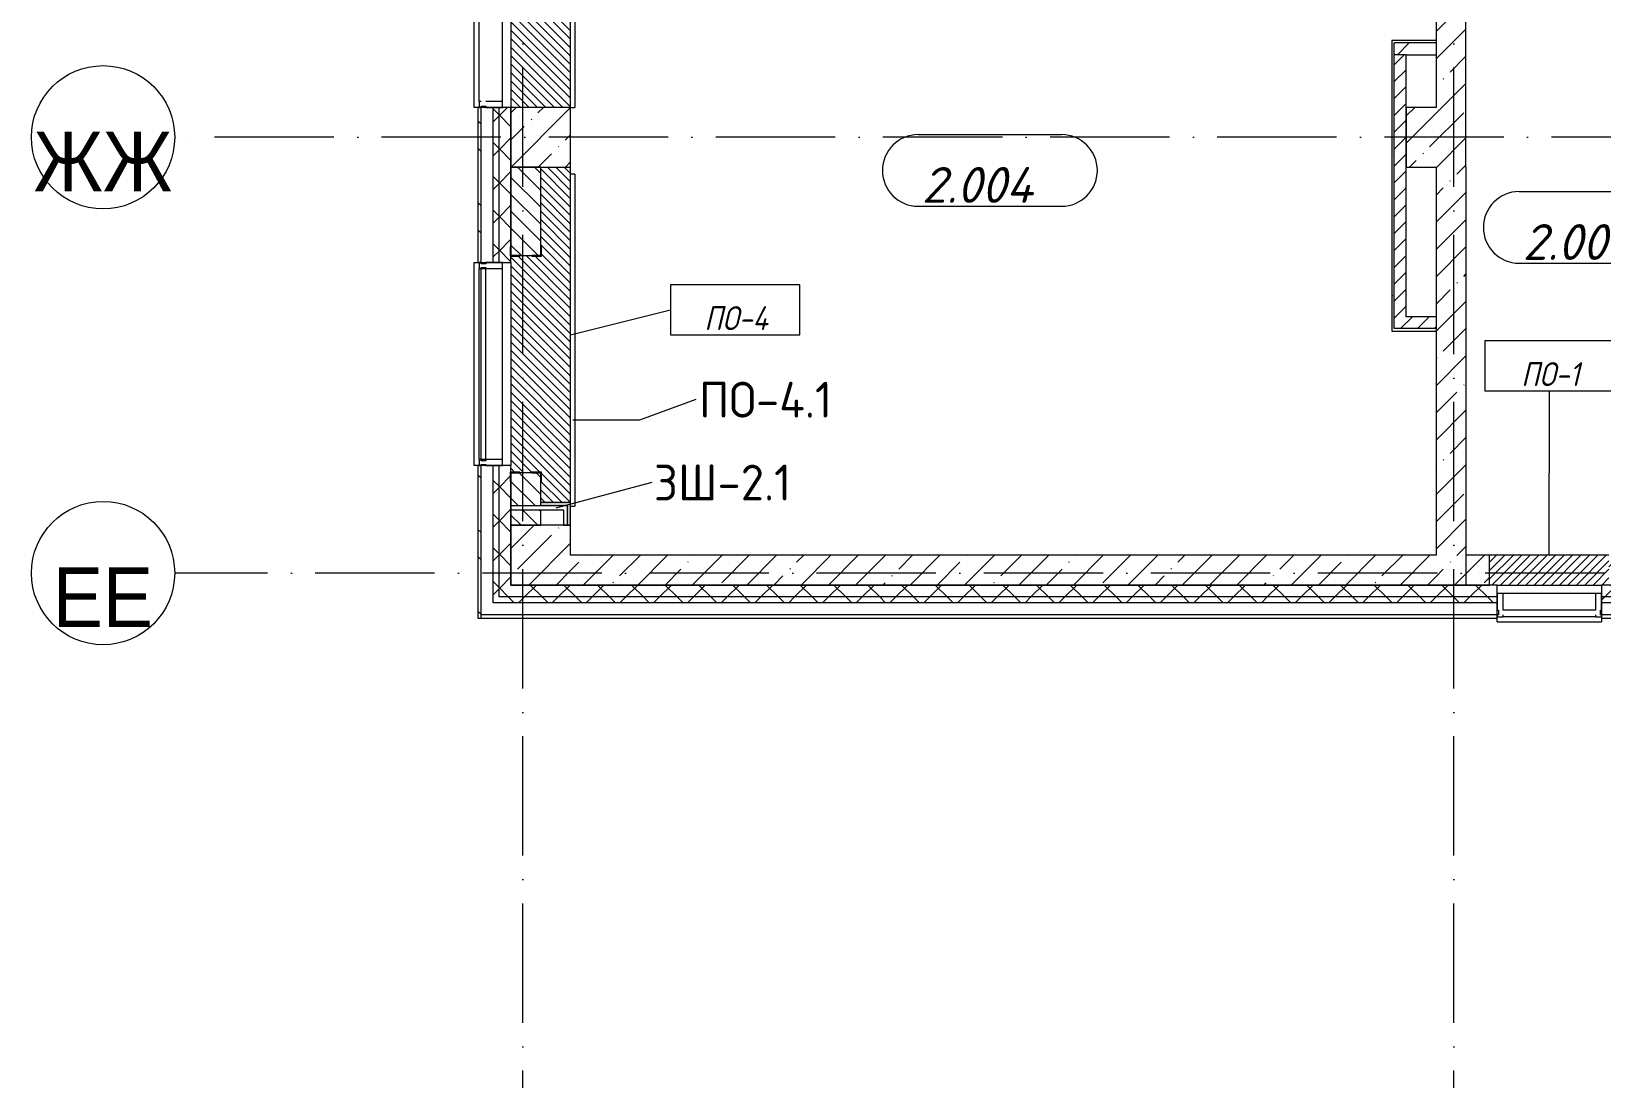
# Model space of a CAD drawing. Header units: millimetres. Extents: x -6467 to 106027, y -7090 to 195095.
# Drawn here: x -6467 to 6687, y 51047 to 59818 of the extents above; entities that cross this region are included whole.
import ezdxf

# ---------------------------------------------------------------- set-up
doc = ezdxf.new("R2010")
doc.units = ezdxf.units.MM
doc.linetypes.add('50_200_ШТРИХ_1Т_ш5_п1_п1_', pattern=[1400, 1000, -200, 0, -200])
for name, color, linetype, lineweight, true_color in [('A-AREA-IDEN-1', 7, 'Continuous', 9, 0xaaaaaa), ('A-FLOR-PATT-1', 7, 'Continuous', 5, 0xd61c12), ('A-FLOR-PATT-4', 7, 'Continuous', 5, 0x0e5ada), ('A-GENM-1', 7, 'Continuous', 9, 0xaaaaaa), ('A-GENM-2', 7, 'Continuous', 20, 0xaaaaaa), ('A-WALL-1', 7, 'Continuous', 5, 0x77b143), ('A-WALL-3', 7, 'Continuous', 5, 0x787878), ('I-WALL-1', 7, 'Continuous', 5, 0x787878), ('Оси-1', 7, 'Continuous', 20, 0xaaaaaa), ('Оси-2', 7, 'Continuous', 9, 0xaaaaaa), ('Оси-3', 7, '50_200_ШТРИХ_1Т_ш5_п1_п1_', 9, 0xaaaaaa)]:
    doc.layers.add(name, color=color, linetype=linetype, lineweight=lineweight, true_color=true_color)
for name, color, linetype, lineweight in [('A-FLOR', 7, 'Continuous', 9), ('A-FLOR-IDEN', 7, 'Continuous', 9), ('A-GLAZ', 7, 'Continuous', 5), ('A-GLAZ-CWMG', 7, 'Continuous', 9), ('A-GLAZ-CWMG-1', 7, 'Continuous', 20), ('A-WALL', 7, 'Continuous', 5), ('A-WALL-FNSH-1', 7, 'Continuous', 5), ('A-WALL-IDEN', 7, 'Continuous', 9), ('I-WALL', 7, 'Continuous', 5), ('S-COLS', 7, 'Continuous', 9), ('S-COLS-1', 7, 'Continuous', 5)]:
    doc.layers.add(name, color=color, linetype=linetype, lineweight=lineweight)
doc.styles.add('Arial', font='arial.ttf', dxfattribs={"width": 0.9, "height": 500})
doc.styles.add('GOST Common', font='', dxfattribs={"height": 300})
doc.styles.add('GOST Common_I', font='', dxfattribs={"width": 0.9, "height": 200})
doc.styles.add('ISOCPEUR_I', font='isocpeui.ttf', dxfattribs={"height": 300})
doc.styles.get('GOST Common').set_extended_font_data('GOST Common')
doc.styles.get('GOST Common_I').set_extended_font_data('GOST Common', italic=True)
pattern_1 = [(45, (0, 0), (-228.0985, 228.0985), []), (45, (228.1, 0), (-228.0985, 228.0985), [403.225, -80.645, 6.706, -73.939])]
pattern_2 = [(45, (0, 0), (-141.42136, 141.42136), []), (135, (0, 0), (-141.42136, -141.42136), [])]
pattern_3 = [(0, (0, 0), (406.4, 101.6), [6.706, -298.094, 6.706, -298.094, -1625.6]), (0, (0, 0), (406.4, 101.6), [-609.6, 6.706, -602.894, 6.706, -298.094, -711.2]), (0, (0, 0), (406.4, 101.6), [-1524, 6.706, -196.494, 6.706, -501.294]), (120, (152.4, 50.8), (-291.18818, 301.15272), [6.706, -298.094, 6.706, -298.094, -1625.6]), (120, (152.4, 50.8), (-291.18818, 301.15272), [-609.6, 6.706, -602.894, 6.706, -298.094, -711.2]), (120, (152.4, 50.8), (-291.18818, 301.15272), [-1524, 6.706, -196.494, 6.706, -501.294]), (240, (203.2, 254), (-115.21182, -402.75272), [6.706, -298.094, 6.706, -298.094, -1625.6]), (240, (203.2, 254), (-115.21182, -402.75272), [-609.6, 6.706, -602.894, 6.706, -298.094, -711.2]), (240, (203.2, 254), (-115.21182, -402.75272), [-1524, 6.706, -196.494, 6.706, -501.294])]
pattern_4 = [(45, (0, 0), (-70.71068, 70.71068), [])]

# ---------------------------------------------------------------- blocks, each defined once
blk = doc.blocks.new('Прямоугольный импост - Импост структурный с накладкой - 180мм-22437121-АИ_План этажа Радиаторы_2')
at = {"layer": 'A-GLAZ-CWMG-1'}
for p, q in [((-50, 0), (-50, 17)), ((-50, 17), (0, 17)), ((0, 0), (-10, 0)), ((-10, 0), (-10, -40)), ((0, 17), (0, 0)), ((-50, -180), (-50, -40)), ((-10, -40), (0, -40)), ((0, -40), (0, -180)), ((0, -180), (-50, -180))]:
    blk.add_line(p, q, dxfattribs=at)
blk = doc.blocks.new('Прямоугольный импост - Импост структурный с накладкой - 180мм-V232-АИ_План этажа Радиаторы_2')
at = {"layer": 'A-GLAZ-CWMG'}
for p, q in [((6637, 55111), (5862, 55111)), ((6637, 54914), (5862, 54914))]:
    blk.add_line(p, q, dxfattribs=at)
blk = doc.blocks.new('Прямоугольный импост - Импост структурный с накладкой - 180мм-22437100-АИ_План этажа Радиаторы_2')
at = {"layer": 'A-GLAZ-CWMG-1'}
for p, q in [((-25, 0), (-25, 17)), ((-25, 17), (25, 17)), ((25, 0), (15, 0)), ((15, 0), (15, -40)), ((25, 17), (25, 0)), ((-25, -180), (-25, -40)), ((15, -40), (25, -40)), ((25, -40), (25, -180)), ((25, -180), (-25, -180))]:
    blk.add_line(p, q, dxfattribs=at)
blk = doc.blocks.new('Прямоугольный импост - Импост структурный с накладкой - 180мм-22437098-АИ_План этажа Радиаторы_2')
at = {"layer": 'A-GLAZ-CWMG-1'}
for p, q in [((-50, 0), (-50, 17)), ((-50, 17), (0, 17)), ((-40, 0), (-50, 0)), ((-40, -40), (-40, 0)), ((0, 0), (-10, 0)), ((-10, 0), (-10, -40)), ((0, 17), (0, 0)), ((-50, -180), (-50, -40)), ((-50, -40), (-40, -40)), ((-10, -40), (0, -40)), ((0, -40), (0, -180)), ((0, -180), (-50, -180))]:
    blk.add_line(p, q, dxfattribs=at)
blk = doc.blocks.new('Прямоугольный импост - Импост структурный с накладкой - 180мм-22437099-АИ_План этажа Радиаторы_2')
at = {"layer": 'A-GLAZ-CWMG-1'}
for p, q in [((0, 17), (-50, 17)), ((-50, 17), (-50, 0)), ((-50, 0), (-40, 0)), ((-40, 0), (-40, -40)), ((-10, -40), (-10, 0)), ((-10, 0), (0, 0)), ((0, 0), (0, 17)), ((-40, -40), (-50, -40)), ((-50, -40), (-50, -180)), ((0, -40), (-10, -40)), ((0, -180), (0, -40)), ((-50, -180), (0, -180))]:
    blk.add_line(p, q, dxfattribs=at)
blk = doc.blocks.new('Прямоугольный импост - Импост структурный с накладкой - 180мм-V235-АИ_План этажа Радиаторы_2')
at = {"layer": 'A-GLAZ-CWMG'}
for p, q in [((-2717, 56231), (-2717, 57831)), ((-2700, 57831), (-2660, 57831)), ((-2700, 56231), (-2700, 57831)), ((-2660, 56231), (-2660, 57831)), ((-2520, 56231), (-2520, 57831)), ((-2660, 56231), (-2700, 56231))]:
    blk.add_line(p, q, dxfattribs=at)
blk = doc.blocks.new('Прямоугольный импост - Импост структурный с накладкой - 180мм-22437111-АИ_План этажа Радиаторы_2')
at = {"layer": 'A-GLAZ-CWMG-1'}
for p, q in [((-50, 0), (-50, 17)), ((-50, 17), (0, 17)), ((0, 0), (-10, 0)), ((-10, 0), (-10, -40)), ((0, 17), (0, 0)), ((-50, -180), (-50, -40)), ((-10, -40), (0, -40)), ((0, -40), (0, -180)), ((0, -180), (-50, -180))]:
    blk.add_line(p, q, dxfattribs=at)
blk = doc.blocks.new('Прямоугольный импост - Импост структурный с накладкой - 180мм-22437155-АИ_План этажа Радиаторы_2')
at = {"layer": 'A-GLAZ-CWMG-1'}
for p, q in [((0, 17), (-50, 17)), ((-50, 17), (-50, 0)), ((-10, -40), (-10, 0)), ((-10, 0), (0, 0)), ((0, 0), (0, 17)), ((-50, -40), (-50, -180)), ((0, -40), (-10, -40)), ((0, -180), (0, -40)), ((-50, -180), (0, -180))]:
    blk.add_line(p, q, dxfattribs=at)
blk = doc.blocks.new('Фахверк _газобетон торцы_241 - Фахверк _газобетон торцы_-25571372-АИ_План этажа Радиаторы_2')
at = {"layer": 'A-GENM-2'}
for p, q in [((89406, 11135), (89325, 11135)), ((89325, 11135), (89325, 11129)), ((89325, 11129), (89400, 11129)), ((89400, 11129), (89400, 11054)), ((89400, 11054), (89406, 11054)), ((89406, 11054), (89406, 11135)), ((89400, 10954), (89400, 10879)), ((89406, 10954), (89400, 10954)), ((89406, 10873), (89406, 10954)), ((89400, 10879), (89325, 10879)), ((89325, 10879), (89325, 10873)), ((89325, 10873), (89406, 10873))]:
    blk.add_line(p, q, dxfattribs=at)
blk = doc.blocks.new('Фахверк _газобетон торцы_242 - Фахверк _газобетон торцы_-25571392-АИ_План этажа Радиаторы_2')
at = {"layer": 'A-GENM-2'}
for p, q in [((89406, 156989), (89325, 156989)), ((89325, 156989), (89325, 156983)), ((89325, 156983), (89400, 156983)), ((89400, 156983), (89400, 156908)), ((89406, 156908), (89406, 156989)), ((89400, 156908), (89406, 156908)), ((89406, 156808), (89400, 156808)), ((89400, 156808), (89400, 156733)), ((89406, 156727), (89406, 156808)), ((89400, 156733), (89325, 156733)), ((89325, 156733), (89325, 156727)), ((89325, 156727), (89406, 156727))]:
    blk.add_line(p, q, dxfattribs=at)
blk = doc.blocks.new('Фахверк _газобетон торцы_305 - Фахверк _газобетон торцы_-25574323-АИ_План этажа Радиаторы_2')
at = {"layer": 'A-GENM-2'}
for p, q in [((89406, 156989), (89325, 156989)), ((89325, 156989), (89325, 156983)), ((89325, 156983), (89400, 156983)), ((89400, 156983), (89400, 156908)), ((89406, 156908), (89406, 156989)), ((89400, 156908), (89406, 156908)), ((89406, 156808), (89400, 156808)), ((89400, 156808), (89400, 156733)), ((89406, 156727), (89406, 156808)), ((89400, 156733), (89325, 156733)), ((89325, 156733), (89325, 156727)), ((89325, 156727), (89406, 156727))]:
    blk.add_line(p, q, dxfattribs=at)
blk = doc.blocks.new('Отлив_СКБ - Отлив витража-V395-АИ_План этажа Радиаторы_2')
at = {"layer": 'A-GLAZ'}
for p, q in [((0, 67), (0, 100)), ((1700, 100), (0, 100)), ((0, 2), (10, 2)), ((865, 2), (875, 2)), ((1650, 2), (1660, 2)), ((1690, 2), (1700, 2)), ((1700, 100), (1700, 67))]:
    blk.add_line(p, q, dxfattribs=at)
blk = doc.blocks.new('Отлив_СКБ - Отлив витража-V396-АИ_План этажа Радиаторы_2')
at = {"layer": 'A-GLAZ'}
for p, q in [((0, 67), (0, 100)), ((1700, 100), (0, 100)), ((0, 2), (10, 2)), ((40, 2), (50, 2)), ((1650, 2), (1660, 2)), ((1690, 2), (1700, 2)), ((1700, 100), (1700, 67))]:
    blk.add_line(p, q, dxfattribs=at)
blk = doc.blocks.new('Отлив_СКБ - Отлив витража-V408-АИ_План этажа Радиаторы_2')
at = {"layer": 'A-GLAZ'}
for p, q in [((0, 69), (0, 100)), ((875, 100), (0, 100)), ((875, 100), (875, 69)), ((825, 0), (50, 0))]:
    blk.add_line(p, q, dxfattribs=at)
blk = doc.blocks.new('Ось сетки - Круг_Ø6_00__ISO-2_5_0_9K_-17386508-АИ_План этажа Радиаторы_2')
at = {"layer": 'Оси-1'}
blk.add_circle((0, 0), 3, dxfattribs=at)
blk = doc.blocks.new('AAR_СКБ_Марка_помещения_1_5 ммп - Номер-27962133-АИ_План этажа Радиаторы_2')
at = {"layer": 'A-AREA-IDEN-1'}
for p, q in [((-2.987, 3), (3.013, 3)), ((-2.987, 0), (3.013, 0))]:
    blk.add_line(p, q, dxfattribs=at)
for centre, start, end in [((-2.987, 1.5), 90, 270), ((3.013, 1.5), 270, 90)]:
    blk.add_arc(centre, 1.5, start, end, dxfattribs=at)
blk = doc.blocks.new('AAR_СКБ_Марка_Перекрытия_1 мм - Марка пола-27961726-АИ_План этажа Радиаторы_2')
at = {"layer": 'A-FLOR-IDEN'}
for p, q in [((2.723, 2.101), (-2.69, 2.101)), ((-2.69, 2.101), (-2.69, 0)), ((2.723, 0), (2.723, 2.101)), ((-2.69, 0), (2.723, 0))]:
    blk.add_line(p, q, dxfattribs=at)

msp = doc.modelspace()

# ---------------------------------------------------------------- hatches: boundary and pattern name
at = {"layer": 'A-FLOR-PATT-1'}
h = msp.add_hatch(dxfattribs=at)
h.set_pattern_fill('FP_341', color=256, style=0, pattern_type=2)
h.set_pattern_definition([(315, (-2200, 60355.694), (35.3553, 35.3553), [])])
h.paths.add_polyline_path([(-2155, 59181), (-1950, 59181), (-1950, 61351), (-2200, 61351), (-2200, 61016), (-2194, 61016), (-2194, 60935), (-2275, 60935), (-2275, 60941), (-2375, 60941), (-2375, 60935), (-2450, 60935), (-2450, 59181), (-2200, 59181)])
h = msp.add_hatch(dxfattribs=at)
h.set_pattern_fill('FP_340', color=256, style=0, pattern_type=2)
h.set_pattern_definition([(315, (-2200, 57180.87), (35.3553, 35.3553), [])])
h.paths.add_polyline_path([(-1975, 55871), (-1950, 55871), (-1950, 58681), (-2200, 58681), (-2200, 58016), (-2194, 58016), (-2194, 57935), (-2275, 57935), (-2275, 57941), (-2375, 57941), (-2375, 57935), (-2450, 57935), (-2449, 56127), (-2375, 56127), (-2375, 56121), (-2275, 56121), (-2275, 56127), (-2194, 56127), (-2194, 56046), (-2200, 56046), (-2200, 55871), (-2010, 55871)])
at = {"layer": 'A-FLOR-PATT-4'}
h = msp.add_hatch(dxfattribs=at)
h.set_pattern_fill('FP_354', color=256, style=0, pattern_type=2)
h.set_pattern_definition([(225, (6247.25, 55306.04), (35.3553, -35.3553), [])])
h.paths.add_polyline_path([(6749, 55181), (6749, 55431), (5749, 55431), (5749, 55181), (6687, 55181)])
at = {"layer": 'A-WALL'}
h = msp.add_hatch(dxfattribs=at)
h.set_pattern_fill('FP_125', color=256, style=0, pattern_type=2)
h.set_pattern_definition(pattern_2)
h.paths.add_polyline_path([(-2600, 55031), (-2550, 55031), (-2550, 56181), (-2600, 56181), (-2600, 55298)])
h.paths.add_polyline_path([(-2570, 57881), (-2550, 57881), (-2550, 59181), (-2600, 59181), (-2600, 57881)])
h.paths.add_polyline_path([(-2600, 60881), (-2550, 60881), (-2550, 62181), (-2600, 62181), (-2600, 60930)])
h.paths.add_polyline_path([(-2550, 63881), (-2550, 65181), (-2600, 65181), (-2600, 63881), (-2570, 63881)])
h.paths.add_polyline_path([(-2570, 66881), (-2550, 66881), (-2550, 68081), (-2600, 68081), (-2600, 66881)])
h.paths.add_polyline_path([(-2600, 69781), (-2550, 69781), (-2550, 71091), (-2600, 71091), (-2600, 70081)])
h.paths.add_polyline_path([(-2570, 72791), (-2550, 72791), (-2550, 74081), (-2600, 74081), (-2600, 72791)])
h.paths.add_polyline_path([(-2600, 75781), (-2550, 75781), (-2550, 77081), (-2600, 77081), (-2600, 76416)])
h.paths.add_polyline_path([(-2570, 78781), (-2550, 78781), (-2550, 79981), (-2600, 79981), (-2600, 78781)])
h.paths.add_polyline_path([(-2600, 81681), (-2550, 81681), (-2550, 83081), (-2600, 83081), (-2600, 82048)])
h.paths.add_polyline_path([(-2570, 84781), (-2550, 84781), (-2550, 85831), (-2600, 85831), (-2600, 84781)])
h = msp.add_hatch(dxfattribs=at)
h.set_pattern_fill('FP_125', color=256, style=0, pattern_type=2)
h.set_pattern_definition(pattern_2)
h.paths.add_polyline_path([(-2450, 55081), (-2450, 56181), (-2550, 56181), (-2550, 55081)])
h.paths.add_polyline_path([(-2450, 57881), (-2450, 59181), (-2550, 59181), (-2550, 57881)])
h.paths.add_polyline_path([(-2450, 60881), (-2450, 62181), (-2550, 62181), (-2550, 60881)])
h.paths.add_polyline_path([(-2550, 63881), (-2450, 63881), (-2450, 65181), (-2550, 65181), (-2550, 64450)])
h.paths.add_polyline_path([(-2550, 66881), (-2450, 66881), (-2450, 68081), (-2550, 68081), (-2550, 67181)])
h.paths.add_polyline_path([(-2550, 69781), (-2450, 69781), (-2450, 71091), (-2550, 71091), (-2550, 70081)])
h.paths.add_polyline_path([(-2450, 72791), (-2450, 74081), (-2550, 74081), (-2550, 72791)])
h.paths.add_polyline_path([(-2450, 75781), (-2450, 77081), (-2550, 77081), (-2550, 75781)])
h.paths.add_polyline_path([(-2450, 78781), (-2450, 79981), (-2550, 79981), (-2550, 78781)])
h.paths.add_polyline_path([(-2550, 81681), (-2450, 81681), (-2450, 83081), (-2550, 83081), (-2550, 82048)])
h.paths.add_polyline_path([(-2450, 84781), (-2450, 85781), (-2550, 85781), (-2550, 84781)])
h = msp.add_hatch(dxfattribs=at)
h.set_pattern_fill('FP_1', color=256, style=0, pattern_type=2)
h.set_pattern_definition(pattern_1)
h.paths.add_polyline_path([(5300, 55181), (5550, 55181), (5550, 58681), (5300, 58681), (5300, 55431)])
h.paths.add_polyline_path([(5550, 59181), (5550, 61531), (5300, 61531), (5300, 59181)])
h = msp.add_hatch(dxfattribs=at)
h.set_pattern_fill('FP_1', color=256, style=0, pattern_type=2)
h.set_pattern_definition(pattern_1)
h.paths.add_polyline_path([(5300, 55181), (5300, 55431), (-1950, 55431), (-1950, 55181), (2828, 55181)])
h = msp.add_hatch(dxfattribs=at)
h.set_pattern_fill('FP_1', color=256, style=0, pattern_type=2)
h.set_pattern_definition(pattern_1)
h.paths.add_polyline_path([(5745, 55181), (5745, 55431), (5550, 55431), (5550, 55181)])
h = msp.add_hatch(dxfattribs=at)
h.set_pattern_fill('FP_1', color=256, style=0, pattern_type=2)
h.set_pattern_definition(pattern_1)
h.paths.add_polyline_path([(13050, 55181), (13050, 55431), (6749, 55431), (6749, 55181), (12794, 55181)])
h.paths.add_polyline_path([(5749, 55181), (5749, 55431), (5745, 55431), (5745, 55181)])
h = msp.add_hatch(dxfattribs=at)
h.set_pattern_fill('FP_125', color=256, style=0, pattern_type=2)
h.set_pattern_definition(pattern_2)
h.paths.add_polyline_path([(74400, 55081), (74400, 55181), (68087, 55181), (68087, 55081), (74350, 55081)])
h.paths.add_polyline_path([(65946, 55081), (66450, 55081), (66450, 55181), (64968, 55181), (64968, 55081), (65116, 55081)])
h.paths.add_polyline_path([(63968, 55081), (63968, 55181), (62760, 55181), (62760, 55081), (63870, 55081)])
h.paths.add_polyline_path([(66950, 55081), (67212, 55081), (67212, 55181), (66950, 55181), (66950, 55169)])
h.paths.add_polyline_path([(59760, 55081), (60940, 55081), (60940, 55181), (59760, 55181)])
h.paths.add_polyline_path([(57940, 55081), (57940, 55181), (56760, 55181), (56760, 55081), (57641, 55081)])
h.paths.add_polyline_path([(54735, 55081), (54940, 55081), (54940, 55181), (53760, 55181), (53760, 55081), (54319, 55081)])
h.paths.add_polyline_path([(51828, 55081), (51940, 55081), (51940, 55181), (50760, 55181), (50760, 55081), (50997, 55081)])
h.paths.add_polyline_path([(47760, 55081), (48940, 55081), (48940, 55181), (47760, 55181)])
h.paths.add_polyline_path([(45599, 55081), (45940, 55081), (45940, 55181), (44460, 55181), (44460, 55081), (45184, 55081)])
h.paths.add_polyline_path([(41862, 55081), (42640, 55081), (42640, 55181), (41460, 55181), (41460, 55081)])
h.paths.add_polyline_path([(39640, 55081), (39640, 55181), (38460, 55181), (38460, 55081), (39370, 55081)])
h.paths.add_polyline_path([(36640, 55081), (36640, 55181), (35460, 55181), (35460, 55081), (36464, 55081)])
h.paths.add_polyline_path([(32726, 55081), (33640, 55081), (33640, 55181), (32460, 55181), (32460, 55081)])
h.paths.add_polyline_path([(30640, 55081), (30640, 55181), (29460, 55181), (29460, 55081), (30235, 55081)])
h.paths.add_polyline_path([(26400, 55081), (27640, 55081), (27640, 55181), (26400, 55181)])
h.paths.add_polyline_path([(23591, 55081), (24700, 55081), (24700, 55181), (23400, 55181), (23400, 55081)])
h.paths.add_polyline_path([(21515, 55081), (21700, 55081), (21700, 55181), (20400, 55181), (20400, 55081), (21099, 55081)])
h.paths.add_polyline_path([(17400, 55081), (18700, 55081), (18700, 55181), (17400, 55181)])
h.paths.add_polyline_path([(16116, 55081), (16525, 55081), (16525, 55181), (6687, 55181), (6687, 55081), (14455, 55081)])
h.paths.add_polyline_path([(5812, 55081), (5812, 55181), (-2450, 55181), (-2450, 55081), (2828, 55081)])
h = msp.add_hatch(dxfattribs=at)
h.set_pattern_fill('FP_125', color=256, style=0, pattern_type=2)
h.set_pattern_definition(pattern_2)
h.paths.add_polyline_path([(74350, 55031), (74350, 55081), (68087, 55081), (68087, 55031), (74251, 55031)])
h.paths.add_polyline_path([(67212, 55031), (67212, 55081), (66950, 55081), (66950, 55031)])
h.paths.add_polyline_path([(66450, 55031), (66450, 55081), (64968, 55081), (64968, 55031), (65946, 55031)])
h.paths.add_polyline_path([(63870, 55031), (63968, 55031), (63968, 55081), (62760, 55081), (62760, 55031), (63455, 55031)])
h.paths.add_polyline_path([(60940, 55031), (60940, 55081), (59760, 55081), (59760, 55031), (60133, 55031)])
h.paths.add_polyline_path([(57641, 55031), (57940, 55031), (57940, 55081), (56760, 55081), (56760, 55031), (56811, 55031)])
h.paths.add_polyline_path([(54735, 55031), (54940, 55031), (54940, 55081), (53760, 55081), (53760, 55031), (54319, 55031)])
h.paths.add_polyline_path([(51940, 55031), (51940, 55081), (50760, 55081), (50760, 55031), (51828, 55031)])
h.paths.add_polyline_path([(47760, 55031), (48940, 55031), (48940, 55081), (47760, 55081)])
h.paths.add_polyline_path([(45599, 55031), (45940, 55031), (45940, 55081), (44460, 55081), (44460, 55031), (45184, 55031)])
h.paths.add_polyline_path([(42640, 55031), (42640, 55081), (41460, 55081), (41460, 55031), (41862, 55031)])
h.paths.add_polyline_path([(39370, 55031), (39640, 55031), (39640, 55081), (38460, 55081), (38460, 55031), (38540, 55031)])
h.paths.add_polyline_path([(36464, 55031), (36640, 55031), (36640, 55081), (35460, 55081), (35460, 55031), (36048, 55031)])
h.paths.add_polyline_path([(33640, 55031), (33640, 55081), (32460, 55081), (32460, 55031), (33557, 55031)])
h.paths.add_polyline_path([(29460, 55031), (30640, 55031), (30640, 55081), (29460, 55081)])
h.paths.add_polyline_path([(26400, 55031), (27640, 55031), (27640, 55081), (26400, 55081)])
h.paths.add_polyline_path([(23400, 55031), (24700, 55031), (24700, 55081), (23400, 55081)])
h.paths.add_polyline_path([(21099, 55031), (21700, 55031), (21700, 55081), (20400, 55081), (20400, 55031)])
h.paths.add_polyline_path([(16525, 55031), (16525, 55081), (6687, 55081), (6687, 55031), (16116, 55031)])
h.paths.add_polyline_path([(18608, 55031), (18700, 55031), (18700, 55081), (17400, 55081), (17400, 55031), (17777, 55031)])
h.paths.add_polyline_path([(5812, 55031), (5812, 55081), (-2550, 55081), (-2550, 55031), (2828, 55031)])
at = {"layer": 'A-WALL-1'}
for points in [[(-1975, 55846), (-1975, 55871), (-2200, 55871), (-2200, 55846), (-2010, 55846)], [(-1950, 55681), (-1950, 55871), (-1975, 55871), (-1975, 55681)]]:
    msp.add_hatch(color=256, dxfattribs=at).paths.add_polyline_path(points)
at = {"layer": 'A-WALL-3'}
h = msp.add_hatch(dxfattribs=at)
h.set_pattern_fill('FP_124', color=256, style=0, pattern_type=2)
h.set_pattern_definition([(135, (0, 0), (-342.1478, -342.1478), []), (135, (228.1, 0), (-342.1478, -342.1478), [])])
h.paths.add_polyline_path([(-2727, 54904), (-2700, 54904), (-2700, 56181), (-2727, 56181), (-2727, 55298)])
h.paths.add_polyline_path([(-2727, 57881), (-2700, 57881), (-2700, 59181), (-2727, 59181), (-2727, 58114)])
h.paths.add_polyline_path([(-2700, 60881), (-2700, 62181), (-2727, 62181), (-2727, 60881)])
h.paths.add_polyline_path([(-2727, 63881), (-2700, 63881), (-2700, 65181), (-2727, 65181), (-2727, 64450)])
h.paths.add_polyline_path([(-2727, 66881), (-2700, 66881), (-2700, 68081), (-2727, 68081), (-2727, 67265)])
h.paths.add_polyline_path([(-2700, 69781), (-2700, 71091), (-2727, 71091), (-2727, 69781)])
h.paths.add_polyline_path([(-2700, 72791), (-2700, 74081), (-2727, 74081), (-2727, 72791)])
h.paths.add_polyline_path([(-2700, 75781), (-2700, 77081), (-2727, 77081), (-2727, 75781)])
h.paths.add_polyline_path([(-2700, 78781), (-2700, 79981), (-2727, 79981), (-2727, 78781)])
h.paths.add_polyline_path([(-2700, 81681), (-2700, 83081), (-2727, 83081), (-2727, 81681)])
h.paths.add_polyline_path([(-2700, 84781), (-2700, 85958), (-2727, 85958), (-2727, 84781)])
at = {"layer": 'I-WALL'}
h = msp.add_hatch(dxfattribs=at)
h.set_pattern_fill('FP_2', color=256, style=0, pattern_type=2)
h.set_pattern_definition([(135, (0, 0), (-70.71068, -70.71068), [])])
h.paths.add_polyline_path([(-2200, 55681), (-2200, 55811), (-2450, 55811), (-2450, 55681)])
h.paths.add_polyline_path([(-2200, 55846), (-2200, 56121), (-2450, 56121), (-2450, 55846)])
h.paths.add_polyline_path([(-2200, 57941), (-2200, 58681), (-2450, 58681), (-2450, 57941)])
h.paths.add_polyline_path([(-2450, 60941), (-2200, 60941), (-2200, 61376), (-2450, 61376)])
h.paths.add_polyline_path([(-2200, 61411), (-2200, 61531), (-2450, 61531), (-2450, 61411)])
h.paths.add_polyline_path([(-2200, 62031), (-2200, 62121), (-2450, 62121), (-2450, 62031)])
h.paths.add_polyline_path([(-2450, 63941), (-2200, 63941), (-2200, 65121), (-2450, 65121), (-2450, 64450)])
h.paths.add_polyline_path([(-2200, 66941), (-2200, 67026), (-2450, 67026), (-2450, 66941)])
h.paths.add_polyline_path([(-2450, 67061), (-2200, 67061), (-2200, 67181), (-2450, 67181)])
h.paths.add_polyline_path([(-2450, 67681), (-2200, 67681), (-2200, 68021), (-2450, 68021), (-2450, 67969)])
h.paths.add_polyline_path([(-2450, 69841), (-2200, 69841), (-2200, 71031), (-2450, 71031), (-2450, 70081)])
h.paths.add_polyline_path([(-2200, 72851), (-2200, 73031), (-2450, 73031), (-2450, 72851)])
h.paths.add_polyline_path([(-2200, 73531), (-2200, 73686), (-2450, 73686), (-2450, 73531)])
h.paths.add_polyline_path([(-2450, 73721), (-2200, 73721), (-2200, 74021), (-2450, 74021), (-2450, 73953)])
h.paths.add_polyline_path([(-2200, 75841), (-2200, 76331), (-2450, 76331), (-2450, 75841)])
h.paths.add_polyline_path([(-2200, 76831), (-2200, 76961), (-2450, 76961), (-2450, 76831)])
h.paths.add_polyline_path([(-2450, 76996), (-2200, 76996), (-2200, 77021), (-2450, 77021)])
h.paths.add_polyline_path([(-2200, 78841), (-2200, 79921), (-2450, 79921), (-2450, 78841)])
h.paths.add_polyline_path([(-2200, 81741), (-2200, 81781), (-2450, 81781), (-2450, 81741)])
h.paths.add_polyline_path([(-2200, 82281), (-2200, 83021), (-2450, 83021), (-2450, 82281)])
h.paths.add_polyline_path([(-2200, 84841), (-2200, 85026), (-2450, 85026), (-2450, 84841)])
h.paths.add_polyline_path([(-2200, 85061), (-2200, 85181), (-2450, 85181), (-2450, 85061)])
h = msp.add_hatch(dxfattribs=at)
h.set_pattern_fill('FP_5', color=256, style=0, pattern_type=2)
h.set_pattern_definition([(45, (0, 0), (-169.7056, 169.7056), [])])
h.paths.add_polyline_path([(5300, 59621), (5300, 59721), (4950, 59721), (4950, 59621), (5050, 59621)])
h = msp.add_hatch(dxfattribs=at)
h.set_pattern_fill('FP_4', color=256, style=0, pattern_type=2)
h.set_pattern_definition(pattern_4)
h.paths.add_polyline_path([(4950, 57428), (5050, 57428), (5050, 59621), (4950, 59621), (4950, 58818)])
h = msp.add_hatch(dxfattribs=at)
h.set_pattern_fill('FP_4', color=256, style=0, pattern_type=2)
h.set_pattern_definition(pattern_4)
h.paths.add_polyline_path([(5300, 57328), (5300, 57428), (4950, 57428), (4950, 57328)])
at = {"layer": 'I-WALL-1'}
h = msp.add_hatch(dxfattribs=at)
h.set_pattern_fill('FP_3', color=256, style=0, pattern_type=2)
h.set_pattern_definition(pattern_3)
h.paths.add_polyline_path([(5300, 59721), (5300, 59741), (4930, 59741), (4930, 59721), (4950, 59721)])
h = msp.add_hatch(dxfattribs=at)
h.set_pattern_fill('FP_3', color=256, style=0, pattern_type=2)
h.set_pattern_definition(pattern_3)
h.paths.add_polyline_path([(4930, 57328), (4950, 57328), (4950, 59721), (4930, 59721), (4930, 57428)])
h = msp.add_hatch(dxfattribs=at)
h.set_pattern_fill('FP_3', color=256, style=0, pattern_type=2)
h.set_pattern_definition(pattern_3)
h.paths.add_polyline_path([(5300, 57308), (5300, 57328), (4930, 57328), (4930, 57308)])
at = {"layer": 'S-COLS-1'}
h = msp.add_hatch(dxfattribs=at)
h.set_pattern_fill('FP_1', color=256, style=0, pattern_type=2)
h.set_pattern_definition(pattern_1)
h.paths.add_polyline_path([(-2155, 58681), (-1950, 58681), (-1950, 59181), (-2450, 59181), (-2450, 58681), (-2200, 58681)])
h = msp.add_hatch(dxfattribs=at)
h.set_pattern_fill('FP_1', color=256, style=0, pattern_type=2)
h.set_pattern_definition(pattern_1)
h.paths.add_polyline_path([(5050, 58681), (5550, 58681), (5550, 59181), (5050, 59181), (5050, 58818)])
h = msp.add_hatch(dxfattribs=at)
h.set_pattern_fill('FP_1', color=256, style=0, pattern_type=2)
h.set_pattern_definition(pattern_1)
h.paths.add_polyline_path([(-2450, 55181), (-1950, 55181), (-1950, 55681), (-2450, 55681), (-2450, 55298)])

# ---------------------------------------------------------------- linework, layer by layer
at = {"layer": 'A-FLOR'}
for p, q in [((-1950, 59181), (-1950, 61351)), ((-2450, 60881), (-2450, 59181)), ((-1950, 55871), (-1950, 58681)), ((-2450, 57881), (-2450, 56181)), ((6749, 55431), (5749, 55431)), ((5812, 55181), (6687, 55181))]:
    msp.add_line(p, q, dxfattribs=at)
at = {"layer": 'A-FLOR-IDEN'}
for p, q in [((-1950, 57276), (-1112, 57486)), ((6247, 55431), (6251, 56807))]:
    msp.add_line(p, q, dxfattribs=at)
at = {"layer": 'A-WALL'}
for p, q in [((5300, 61531), (5300, 59181)), ((5550, 59181), (5550, 61531)), ((-1915, 61351), (-1915, 59181)), ((4950, 57328), (4950, 59721)), ((5300, 59721), (4950, 59721)), ((5050, 59621), (4950, 59621)), ((-2700, 57881), (-2700, 59181)), ((-2600, 57881), (-2600, 59181)), ((-2550, 57881), (-2550, 59181)), ((-1950, 59181), (-1915, 59181)), ((-2450, 58681), (-2450, 57941)), ((-2200, 58681), (-2450, 58681)), ((-2200, 57941), (-2200, 58681)), ((5300, 58681), (5300, 55431)), ((5550, 58681), (5550, 55181)), ((-1915, 58621), (-1950, 58621)), ((-1915, 58621), (-1915, 55841)), ((-2450, 57941), (-2200, 57941)), ((5300, 57328), (4950, 57328)), ((-2700, 54904), (-2700, 56181)), ((-2600, 55031), (-2600, 56181)), ((-2550, 55081), (-2550, 56181)), ((-2200, 56121), (-2450, 56121)), ((-2450, 56121), (-2450, 55681)), ((-2200, 55846), (-2200, 56121)), ((-2450, 55846), (-1975, 55846)), ((-2450, 55811), (-2010, 55811)), ((-2200, 55681), (-2200, 55811)), ((-2010, 55811), (-2010, 55681)), ((-1975, 55681), (-1975, 55846)), ((-1950, 55841), (-1915, 55841)), ((-2450, 55681), (-2200, 55681)), ((-2010, 55681), (-1975, 55681)), ((5300, 55431), (-1950, 55431)), ((5749, 55431), (5550, 55431)), ((5745, 55431), (5745, 55181)), ((5749, 55181), (5749, 55431)), ((-1950, 55181), (5749, 55181)), ((5812, 55031), (-2600, 55031)), ((5812, 55081), (-2550, 55081)), ((16525, 55081), (6687, 55081)), ((16525, 55031), (6687, 55031)), ((5812, 54931), (-2700, 54931)), ((16525, 54931), (6687, 54931))]:
    msp.add_line(p, q, dxfattribs=at)
at = {"layer": 'A-WALL-FNSH-1'}
for p, q in [((4930, 59741), (4930, 57308)), ((5300, 59741), (4930, 59741)), ((5050, 57428), (5050, 59621)), ((5050, 59621), (5300, 59621)), ((-2727, 59181), (-2727, 57881)), ((-2450, 59181), (-2727, 59181)), ((-2450, 57881), (-2450, 59181)), ((-2727, 57881), (-2450, 57881)), ((5300, 57428), (5050, 57428)), ((4930, 57308), (5300, 57308)), ((-2727, 56181), (-2727, 54904)), ((-2450, 56181), (-2727, 56181)), ((-2450, 55181), (-2450, 56181)), ((-1950, 55871), (-2200, 55871)), ((-1950, 55681), (-1950, 55871)), ((-1975, 55681), (-1950, 55681)), ((5812, 55181), (-2450, 55181)), ((5812, 54904), (5812, 55181)), ((16525, 55181), (6687, 55181)), ((6687, 55181), (6687, 54904)), ((-2727, 54904), (5812, 54904)), ((6687, 54904), (16525, 54904))]:
    msp.add_line(p, q, dxfattribs=at)
at = {"layer": 'A-WALL-IDEN'}
for p, q in [((-1369, 56564), (-899, 56737)), ((-1932, 56564), (-1369, 56564)), ((-2072, 55828), (-1266, 56043))]:
    msp.add_line(p, q, dxfattribs=at)
at = {"layer": 'S-COLS'}
msp.add_line((-2450, 58681), (-2200, 58681), dxfattribs=at)
at = {"layer": 'S-COLS-1'}
for p, q in [((-1950, 59181), (-2450, 59181)), ((-2450, 59181), (-2450, 58681)), ((-1950, 58681), (-1950, 59181)), ((5300, 59181), (5050, 59181)), ((5050, 59181), (5050, 58681)), ((5550, 58681), (5550, 59181)), ((-2200, 58681), (-1950, 58681)), ((5050, 58681), (5300, 58681)), ((-1950, 55681), (-2450, 55681)), ((-2450, 55681), (-2450, 55181)), ((-1950, 55431), (-1950, 55681)), ((-2450, 55181), (-1950, 55181))]:
    msp.add_line(p, q, dxfattribs=at)
at = {"layer": 'Оси-3'}
for p, q in [((-2350, -5890), (-2350, 91281)), ((5450, -5890), (5450, 91281)), ((74472, 58931), (-5267, 58931)), ((104718, 55281), (-5267, 55281))]:
    msp.add_line(p, q, dxfattribs=at)

# ---------------------------------------------------------------- block references
at = {"layer": 'A-AREA-IDEN-1', "xscale": 199.9999999999999, "yscale": 199.9999999999999, "zscale": 199.9999999999999}
for p in [(1560, 58353), (6594, 57876)]:
    msp.add_blockref('AAR_СКБ_Марка_помещения_1_5 ммп - Номер-27962133-АИ_План этажа Радиаторы_2', p, dxfattribs=at)
at = {"layer": 'A-FLOR-IDEN', "xscale": 199.9999999999999, "yscale": 199.9999999999999, "zscale": 199.9999999999999}
for p in [(-574, 57276), (6247, 56807)]:
    msp.add_blockref('AAR_СКБ_Марка_Перекрытия_1 мм - Марка пола-27961726-АИ_План этажа Радиаторы_2', p, dxfattribs=at)
at = {"layer": 'A-GENM-1'}
for name, p, rotation in [('Фахверк _газобетон торцы_241 - Фахверк _газобетон торцы_-25571372-АИ_План этажа Радиаторы_2', (-13329, 147341), 270.0000000000001), ('Фахверк _газобетон торцы_242 - Фахверк _газобетон торцы_-25571392-АИ_План этажа Радиаторы_2', (154533, -33279), 89.9999999999999), ('Фахверк _газобетон торцы_305 - Фахверк _газобетон торцы_-25574323-АИ_План этажа Радиаторы_2', (154533, -33279), 89.9999999999999)]:
    msp.add_blockref(name, p, dxfattribs=dict(at, rotation=rotation))
at = {"layer": 'A-GLAZ'}
for name, p, rotation in [('Отлив_СКБ - Отлив витража-V395-АИ_План этажа Радиаторы_2', (-2660, 59181), 89.99999999999937), ('Отлив_СКБ - Отлив витража-V396-АИ_План этажа Радиаторы_2', (-2660, 56181), 89.99999999999937), ('Отлив_СКБ - Отлив витража-V408-АИ_План этажа Радиаторы_2', (6687, 54973), 180)]:
    msp.add_blockref(name, p, dxfattribs=dict(at, rotation=rotation))
at = {"layer": 'A-GLAZ-CWMG'}
for name, p, rotation in [('Прямоугольный импост - Импост структурный с накладкой - 180мм-V232-АИ_План этажа Радиаторы_2', (-57631, 65868), 269.9999999999995), ('Прямоугольный импост - Импост структурный с накладкой - 180мм-22437099-АИ_План этажа Радиаторы_2', (-2700, 57881), 89.99999999999775), ('Прямоугольный импост - Импост структурный с накладкой - 180мм-22437155-АИ_План этажа Радиаторы_2', (5812, 54931), 180)]:
    msp.add_blockref(name, p, dxfattribs=dict(at, rotation=rotation))
at = {"layer": 'A-GLAZ-CWMG', "extrusion": (0, 0, -1)}
for name, p, rotation in [('Прямоугольный импост - Импост структурный с накладкой - 180мм-22437111-АИ_План этажа Радиаторы_2', (2700, 59181), 270.0000000000022), ('Прямоугольный импост - Импост структурный с накладкой - 180мм-22437098-АИ_План этажа Радиаторы_2', (2700, 56181), 270.0000000000022), ('Прямоугольный импост - Импост структурный с накладкой - 180мм-22437121-АИ_План этажа Радиаторы_2', (-6687, 54931), 180), ('Прямоугольный импост - Импост структурный с накладкой - 180мм-22437100-АИ_План этажа Радиаторы_2', (-6662, 54931), 180)]:
    msp.add_blockref(name, p, dxfattribs=dict(at, rotation=rotation))
at = {"layer": 'A-GLAZ-CWMG'}
for name in ['Прямоугольный импост - Импост структурный с накладкой - 180мм-V235-АИ_План этажа Радиаторы_2', 'Прямоугольный импост - Импост структурный с накладкой - 180мм-V232-АИ_План этажа Радиаторы_2']:
    msp.add_blockref(name, (0, 0), dxfattribs=at)
at = {"layer": 'Оси-1', "xscale": 199.9999999999999, "yscale": 199.9999999999999, "zscale": 199.9999999999999, "rotation": 89.9999999999998}
for p in [(-5867, 58931), (-5867, 55281)]:
    msp.add_blockref('Ось сетки - Круг_Ø6_00__ISO-2_5_0_9K_-17386508-АИ_План этажа Радиаторы_2', p, dxfattribs=at)

# ---------------------------------------------------------------- texts
at = {"layer": 'A-AREA-IDEN-1', "char_height": 300, "attachment_point": 8, "line_spacing_factor": 1.139951, "style": 'ISOCPEUR_I'}
for s, insert, width in [('\\pxqc,t8.46667,16.93333,25.4,33.86667,42.33333,50.8,59.26667,67.73333,76.2,84.66667,93.13333,101.6,110.06667,118.53333,127,135.46667,143.93333,152.4,160.86667,169.33333,177.8,186.26667,194.73333,203.2,211.66667,220.13333,228.6,237.06667,245.53333,254,262.46667,270.93333;{2.004}', (1457, 58382), 992), ('\\pxqc,t8.46667,16.93333,25.4,33.86667,42.33333,50.8,59.26667,67.73333,76.2,84.66667,93.13333,101.6,110.06667,118.53333,127,135.46667,143.93333,152.4,160.86667,169.33333,177.8,186.26667,194.73333,203.2,211.66667,220.13333,228.6,237.06667,245.53333,254,262.46667,270.93333;{2.008}', (6491, 57904), 952)]:
    msp.add_mtext(s, dxfattribs=dict(at, insert=insert, width=width))
at = {"layer": 'A-FLOR-IDEN', "char_height": 200, "attachment_point": 5, "line_spacing_factor": 1.022766, "style": 'GOST Common_I'}
for s, insert, width in [('\\pxqc,t0.9,1.8,2.7,3.6,4.5,5.4,6.3,7.2,8.1,9,9.9,10.8,11.7,12.6,13.5,14.4,15.3,16.2,17.1,18,18.9,19.8,20.7,21.6,22.5,23.4,24.3,25.2,26.1,27,27.9,28.8;{ПО-4}', (-564, 57416), 572.4), ('\\pxqc,t0.9,1.8,2.7,3.6,4.5,5.4,6.3,7.2,8.1,9,9.9,10.8,11.7,12.6,13.5,14.4,15.3,16.2,17.1,18,18.9,19.8,20.7,21.6,22.5,23.4,24.3,25.2,26.1,27,27.9,28.8;{ПО-1}', (6258, 56947), 523.8)]:
    msp.add_mtext(s, dxfattribs=dict(at, insert=insert, width=width))
at = {"layer": 'A-WALL-IDEN', "char_height": 300, "attachment_point": 2, "line_spacing_factor": 1.022766, "style": 'GOST Common'}
for s, insert, width in [('\\pxqc,t0.26667,0.53333,0.8,1.06667,1.33333,1.6,1.86667,2.13333,2.4,2.66667,2.93333,3.2,3.46667,3.73333,4,4.26667,4.53333,4.8,5.06667,5.33333,5.6,5.86667,6.13333,6.4,6.66667,6.93333,7.2,7.46667,7.73333,8,8.26667,8.53333;{ПО-4.1}', (-317, 56883), 1178), ('\\pxqc,t0.26667,0.53333,0.8,1.06667,1.33333,1.6,1.86667,2.13333,2.4,2.66667,2.93333,3.2,3.46667,3.73333,4,4.26667,4.53333,4.8,5.06667,5.33333,5.6,5.86667,6.13333,6.4,6.66667,6.93333,7.2,7.46667,7.73333,8,8.26667,8.53333;{ЗШ-2.1}', (-677, 56189), 1190)]:
    msp.add_mtext(s, dxfattribs=dict(at, insert=insert, width=width))
at = {"layer": 'Оси-2', "char_height": 500, "attachment_point": 5, "line_spacing_factor": 0.936439, "style": 'Arial'}
for s, insert, width in [('\\pxqc,t4.572,9.144,13.716,18.288,22.86,27.432,32.004,36.576,41.148,45.72,50.292,54.864,59.436,64.008,68.58,73.152,77.724,82.296,86.868,91.44,96.012,100.584,105.156,109.728,114.3,118.872,123.444,128.016,132.588,137.16,141.732,146.304;{ЖЖ}', (-5868, 58728), 1179), ('\\pxqc,t4.572,9.144,13.716,18.288,22.86,27.432,32.004,36.576,41.148,45.72,50.292,54.864,59.436,64.008,68.58,73.152,77.724,82.296,86.868,91.44,96.012,100.584,105.156,109.728,114.3,118.872,123.444,128.016,132.588,137.16,141.732,146.304;{ЕЕ}', (-5868, 55078), 846)]:
    msp.add_mtext(s, dxfattribs=dict(at, insert=insert, width=width))

doc.saveas('drawing.dxf')
